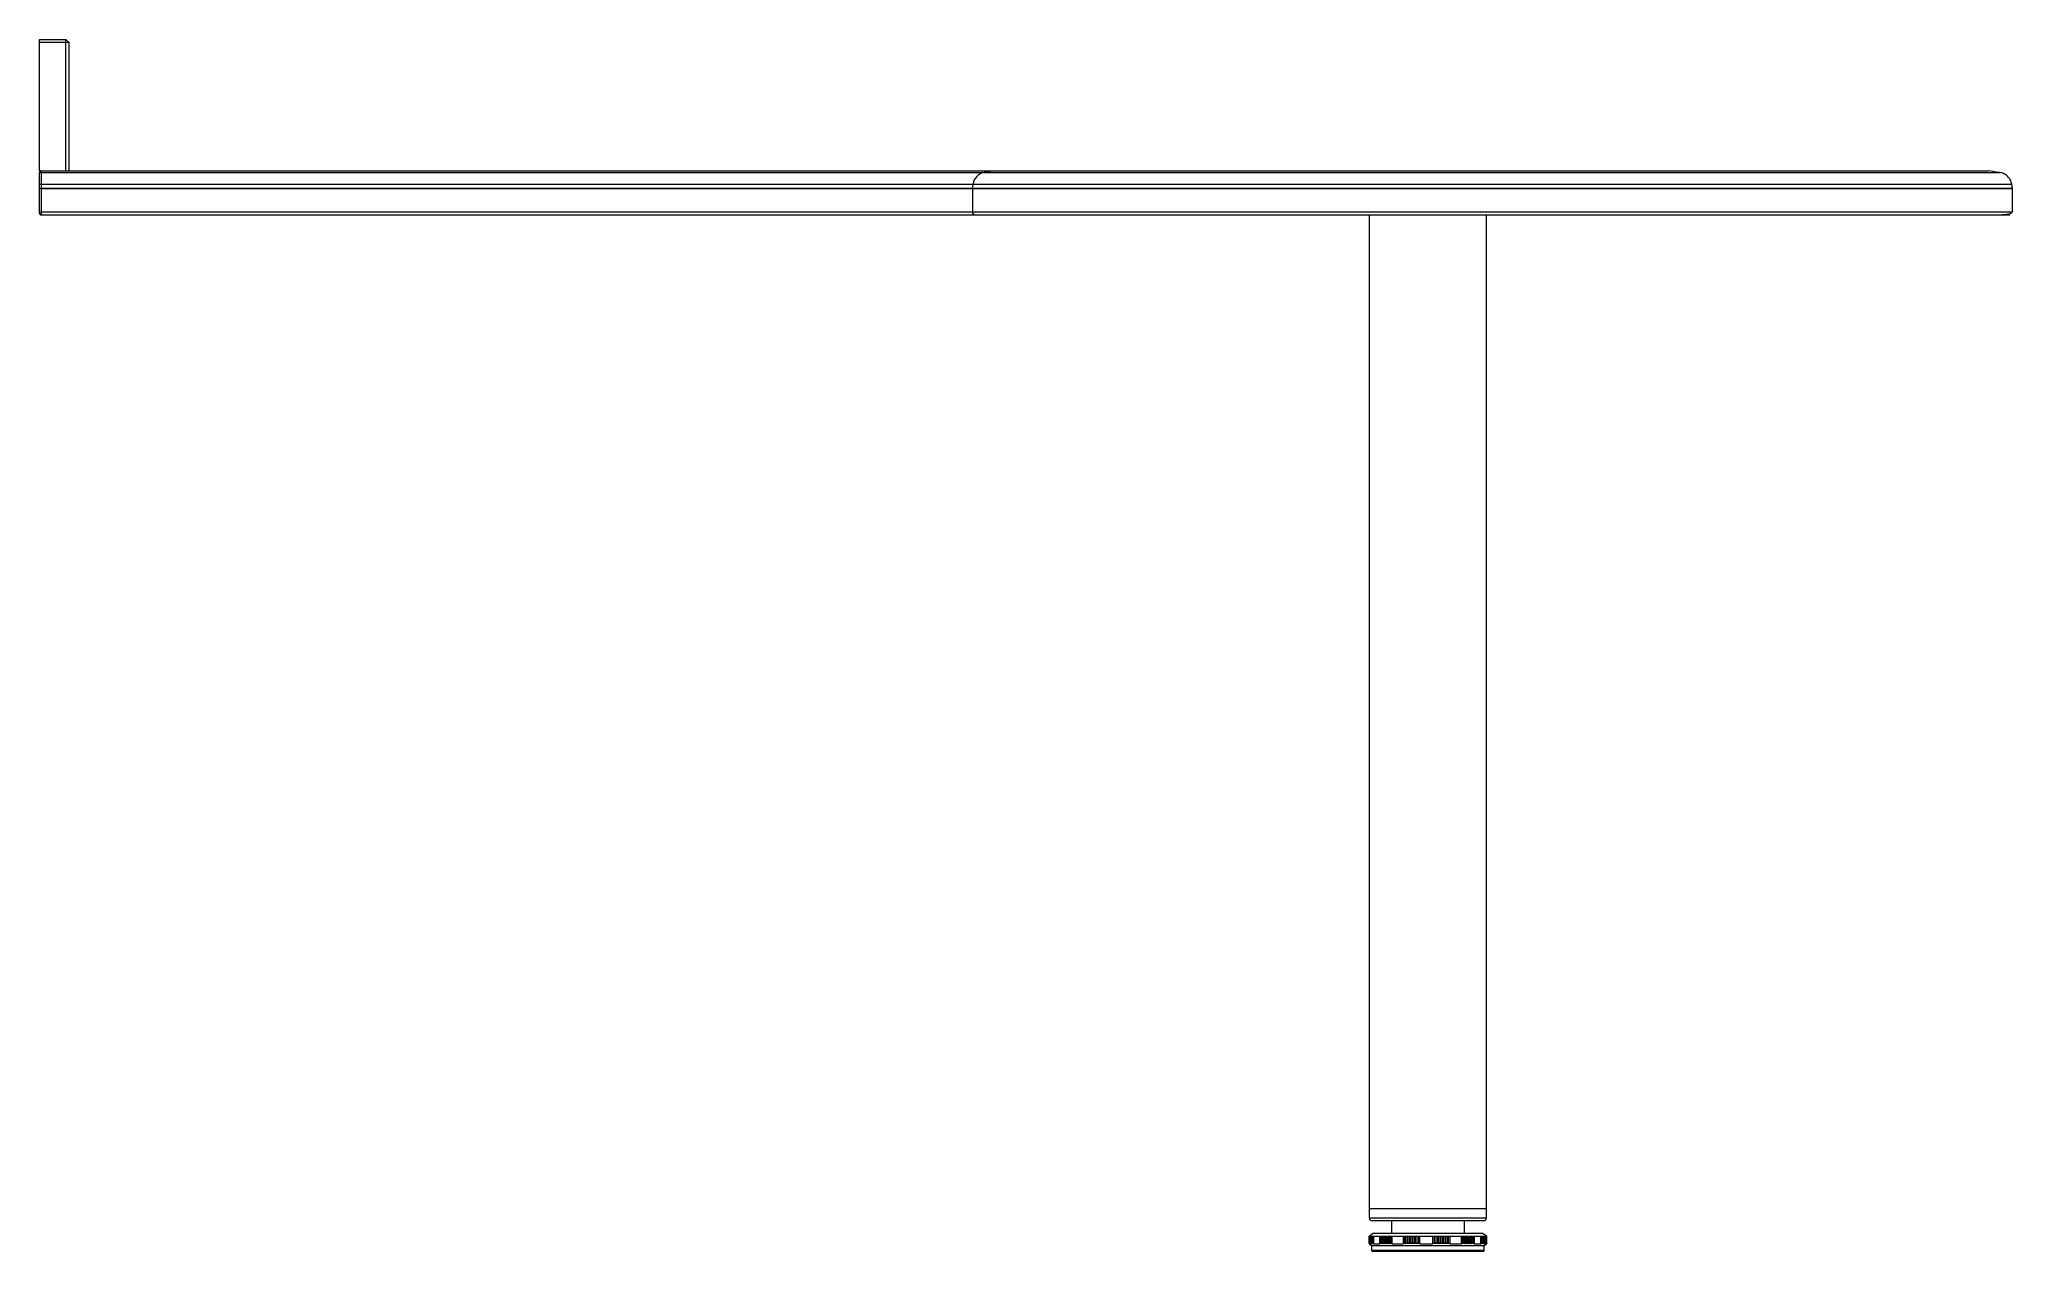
# Model space of a CAD drawing. Header units: millimetres. Extents: x -713 to 637, y -756 to 73.
import ezdxf

# ---------------------------------------------------------------- set-up
doc = ezdxf.new("R2010")
doc.units = ezdxf.units.MM

msp = doc.modelspace()

# ---------------------------------------------------------------- linework, layer by layer
at = {"color": 7, "linetype": 'Continuous', "lineweight": 15}
for p, q in [((-713, -16.8), (-713, 73.2)), ((-713, 73.2), (-695, 73.2)), ((-713, 71.2), (-693, 71.2)), ((-695, -16.8), (-695, 73.2)), ((-693, 71.2), (-695, 73.2)), ((-693, 71.2), (-693, -16.8)), ((-713, -16.8), (-712, -16.8)), ((-713, -18.8), (-713, -17.8)), ((-713, -44.8), (-713, -26.1)), ((-712, -16.8), (620.4, -16.8)), ((-712, -17.8), (628.2, -17.8)), ((-711.8, -25.9), (636.5, -25.9)), ((-74.7, -28.8), (-74.2, -25.9)), ((-59.6, -16.8), (-66.6, -17.8)), ((628.2, -17.8), (620.4, -16.8)), ((637, -28.8), (636.5, -25.9)), ((-711.8, -28.9), (-713, -28.9)), ((-711.8, -28.8), (-74.7, -28.8)), ((-711.8, -28.9), (-711.8, -44.8)), ((-74.7, -28.9), (-74.7, -44.8)), ((-74.7, -28.9), (-74.7, -28.9)), ((637, -44.8), (637, -28.9)), ((-713, -44.8), (637, -44.8)), ((-712, -46.8), (635.1, -46.8)), ((197, -733.3), (197, -46.8)), ((277, -733.3), (277, -46.8)), ((637, -44.9), (637, -44.8)), ((197, -726.8), (277, -726.8)), ((275, -735.3), (199, -735.3)), ((212, -735.3), (212, -743.8)), ((262, -743.8), (262, -735.3)), ((196.7, -745.8), (196.7, -750.6)), ((196.7, -745.8), (197.6, -745.8)), ((196.8, -745.8), (196.8, -750.6)), ((199.9, -743.8), (197, -745.8)), ((197, -745.8), (197, -750.6)), ((197, -751), (197, -751.1)), ((197, -751.1), (198.5, -752.3)), ((197, -751.1), (197.2, -751.1)), ((197.2, -745.8), (197.2, -750.6)), ((197.4, -745.8), (197.4, -750.6)), ((197.6, -745.8), (197.6, -750.6)), ((197.6, -745.8), (277.4, -745.8)), ((197.9, -745.8), (197.9, -750.6)), ((198.2, -745.8), (198.2, -750.6)), ((198.5, -745.8), (198.5, -750.6)), ((198.5, -752.3), (198.5, -755.3)), ((198.5, -752.3), (275.5, -752.3)), ((198.9, -745.8), (198.9, -750.6)), ((199.2, -745.8), (199.2, -750.7)), ((199.9, -743.8), (274.2, -743.8)), ((200, -751.1), (200, -745.8)), ((200, -751.1), (204.2, -751.1)), ((204, -745.8), (204, -750.7)), ((204.7, -745.8), (204.7, -750.7)), ((205.3, -745.8), (205.3, -750.7)), ((206, -745.8), (206, -750.7)), ((206.8, -745.8), (206.8, -750.7)), ((207.5, -745.8), (207.5, -750.8)), ((208.3, -745.8), (208.3, -750.8)), ((209, -745.8), (209, -750.8)), ((209.8, -745.8), (209.8, -750.8)), ((210.7, -745.8), (210.7, -750.8)), ((211.5, -745.8), (211.5, -750.8)), ((212.5, -751.1), (212.5, -745.8)), ((212.5, -751.1), (220.1, -751.1)), ((220, -745.8), (220, -750.9)), ((221, -745.8), (221, -750.9)), ((222, -745.8), (222, -750.9)), ((223.1, -745.8), (223.1, -750.9)), ((224.1, -745.8), (224.1, -750.9)), ((225.2, -745.8), (225.2, -750.9)), ((226.2, -745.8), (226.2, -751)), ((227.3, -745.8), (227.3, -751)), ((228.3, -745.8), (228.3, -751)), ((229.4, -745.8), (229.4, -751)), ((230.5, -745.8), (230.5, -751)), ((231.6, -751.1), (231.6, -745.8)), ((231.6, -751.1), (240.5, -751.1)), ((240.5, -751.1), (240.5, -745.8)), ((241.5, -751), (241.5, -745.8)), ((242.6, -751), (242.6, -745.8)), ((243.7, -751), (243.7, -745.8)), ((244.8, -751), (244.8, -745.8)), ((245.9, -751), (245.9, -745.8)), ((246.9, -751), (246.9, -745.8)), ((248, -751), (248, -745.8)), ((249.1, -750.9), (249.1, -745.8)), ((250.1, -750.9), (250.1, -745.8)), ((251.1, -750.9), (251.1, -745.8)), ((252.1, -751.1), (259.9, -751.1)), ((252.2, -750.9), (252.2, -745.8)), ((259.9, -751.1), (259.9, -745.8)), ((260.9, -750.8), (260.9, -745.8)), ((261.8, -750.8), (261.8, -745.8)), ((262.7, -750.8), (262.7, -745.8)), ((263.5, -750.8), (263.5, -745.8)), ((264.3, -750.8), (264.3, -745.8)), ((265.1, -750.8), (265.1, -745.8)), ((265.9, -750.8), (265.9, -745.8)), ((266.7, -750.7), (266.7, -745.8)), ((267.4, -750.7), (267.4, -745.8)), ((268.1, -750.7), (268.1, -745.8)), ((268.6, -751.1), (273.3, -751.1)), ((268.8, -750.7), (268.8, -745.8)), ((273.3, -751.1), (273.3, -745.8)), ((274, -750.7), (274, -745.8)), ((277, -745.8), (274.2, -743.8)), ((274.5, -750.7), (274.5, -745.8)), ((274.9, -750.7), (274.9, -745.8)), ((275.3, -750.7), (275.3, -745.8)), ((275.5, -752.3), (277, -751.1)), ((275.5, -755.3), (275.5, -752.3)), ((275.6, -750.6), (275.6, -745.8)), ((276, -750.6), (276, -745.8)), ((276.2, -750.6), (276.2, -745.8)), ((276.5, -750.6), (276.5, -745.8)), ((276.7, -751.1), (277, -751.1)), ((276.8, -750.6), (276.8, -745.8)), ((277, -750.6), (277, -745.8)), ((277, -751.1), (277, -750.7)), ((277.1, -750.6), (277.1, -745.8)), ((277.4, -750.6), (277.4, -745.8)), ((274.5, -756.3), (199.5, -756.3))]:
    msp.add_line(p, q, dxfattribs=at)
at = {"color": 8, "linetype": 'Continuous', "lineweight": 15}
for p, q in [((-74.7, -28.8), (637, -28.8)), ((197, -733.3), (277, -733.3)), ((198.5, -755.3), (275.5, -755.3))]:
    msp.add_line(p, q, dxfattribs=at)
at = {"color": 7, "linetype": 'Continuous', "lineweight": 15, "flags": 128}
for points in [[(-712, -16.8), (-712, -17.1), (-712, -17.8)], [(-711.8, -25.9), (-711.8, -27.9), (-711.8, -28.8)], [(-74.7, -28.9), (-84.3, -28.9), (-94.2, -28.9), (-104.4, -28.9), (-114.8, -28.9), (-125.5, -28.9), (-136.4, -28.9), (-147.6, -28.9), (-159, -28.9), (-170.6, -28.9), (-182.5, -28.9), (-194.6, -28.9), (-206.9, -28.9), (-219.3, -28.9), (-232, -28.9), (-244.9, -28.9), (-257.9, -28.9), (-271.2, -28.9), (-284.6, -28.9), (-298.1, -28.9), (-311.8, -28.9), (-325.7, -28.9), (-339.7, -28.9), (-353.8, -28.9), (-368.1, -28.9), (-382.4, -28.9), (-396.9, -28.9), (-411.5, -28.9), (-426.2, -28.9), (-440.9, -28.9), (-455.8, -28.9), (-470.7, -28.9), (-485.6, -28.9), (-500.6, -28.9), (-515.7, -28.9), (-530.8, -28.9), (-545.9, -28.9), (-561.1, -28.9), (-576.2, -28.9), (-591.4, -28.9), (-606.5, -28.9), (-621.7, -28.9), (-636.8, -28.9), (-651.9, -28.9), (-666.9, -28.9), (-682, -28.9), (-696.9, -28.9), (-711.8, -28.9)]]:
    msp.add_lwpolyline(points, dxfattribs=at)
at = {"color": 8, "linetype": 'Continuous', "lineweight": 15, "flags": 128}
msp.add_lwpolyline([(637, -28.9), (637, -28.9), (636.8, -28.9), (636.2, -28.9), (635.3, -28.9), (634, -28.9), (632.4, -28.9), (630.4, -28.9), (628.1, -28.9), (625.5, -28.9), (622.4, -28.9), (619.1, -28.9), (615.4, -28.9), (611.4, -28.9), (607.1, -28.9), (602.4, -28.9), (597.4, -28.9), (592.1, -28.9), (586.5, -28.9), (580.6, -28.9), (574.4, -28.9), (567.8, -28.9), (561, -28.9), (553.9, -28.9), (546.6, -28.9), (538.9, -28.9), (531, -28.9), (522.8, -28.9), (514.4, -28.9), (505.8, -28.9), (496.9, -28.9), (487.7, -28.9), (478.4, -28.9), (468.8, -28.9), (459.1, -28.9), (449.1, -28.9), (439, -28.9), (428.6, -28.9), (418.1, -28.9), (407.5, -28.9), (396.7, -28.9), (385.8, -28.9), (374.7, -28.9), (363.5, -28.9), (352.2, -28.9), (340.8, -28.9), (329.3, -28.9), (317.7, -28.9), (306.1, -28.9), (294.4, -28.9), (282.6, -28.9), (270.8, -28.9), (259, -28.9), (247.1, -28.9), (235.3, -28.9), (223.4, -28.9), (211.6, -28.9), (199.8, -28.9), (188, -28.9), (176.2, -28.9), (164.5, -28.9), (152.9, -28.9), (141.4, -28.9), (129.9, -28.9), (118.5, -28.9), (107.3, -28.9), (96.1, -28.9), (85.1, -28.9), (74.2, -28.9), (63.4, -28.9), (52.8, -28.9), (42.4, -28.9), (32.1, -28.9), (22, -28.9), (12.1, -28.9), (2.4, -28.9), (-7.1, -28.9), (-16.4, -28.9), (-25.4, -28.9), (-34.3, -28.9), (-42.9, -28.9), (-51.2, -28.9), (-59.3, -28.9), (-67.1, -28.9), (-74.7, -28.9)], dxfattribs=at)
at = {"color": 7, "linetype": 'Continuous', "lineweight": 15}
for centre, radius, start, end in [((-712, -18.8), 0.996, 88.3635, 179.7659), ((-712.2, -27.8), 1.89, 79.8657, 117.0585), ((-64.9, -27), 9.35, 100.5446, 172.99), ((-712.2, -30.6), 1.89, 79.8648, 117.0568), ((-716.8, -28.9), 5.01, 359.9938, 2.0236), ((-73.4, -28.9), 1.28, 172.0111, 180.0099), ((-73.4, -28.9), 1.28, 172.011, 180.0099), ((636, -28.9), 1, 0, 10.2273), ((-712, -45.8), 1, 180, 270), ((-72.8, -44.9), 1.9, 176.8143, 266.4131), ((199, -733.3), 2, 180, 270), ((275, -733.3), 2, 270, 0), ((199.5, -755.3), 1, 180, 270), ((274.5, -755.3), 1, 270, 0)]:
    msp.add_arc(centre, radius, start, end, dxfattribs=at)
for points, knots in [([(-712, -16.8), (-712.1, -16.8), (-712.3, -16.9), (-712.5, -17), (-712.6, -17), (-712.8, -17.2), (-712.9, -17.3), (-713, -17.6), (-713, -17.7), (-713, -17.8)], [0, 0, 0, 0, 0.25, 0.25, 0.5, 0.5, 0.75, 0.75, 1, 1, 1, 1]), ([(-713, -26.1), (-713, -25.6), (-713, -25.1), (-713, -24.3), (-713, -23.8), (-713, -23), (-713, -22.6), (-713, -22.1), (-713, -21.9), (-713, -21.5), (-713, -21.4), (-713, -20.9), (-713, -20.6), (-713, -20.2), (-713, -20.1), (-713, -19.8), (-713, -19.7), (-713, -19.2), (-713, -18.9), (-713, -18.8)], [0, 0, 0, 0, 0.125, 0.125, 0.25, 0.25, 0.375, 0.375, 0.4375, 0.4375, 0.5, 0.5, 0.625, 0.625, 0.6875, 0.6875, 0.75, 0.75, 1, 1, 1, 1]), ([(-712, -17.8), (-712, -18), (-711.9, -18.3), (-711.9, -18.8), (-711.9, -18.9), (-711.9, -19.2), (-711.9, -19.3), (-711.9, -19.8), (-711.9, -20.1), (-711.9, -20.6), (-711.9, -20.8), (-711.9, -21.2), (-711.9, -21.4), (-711.8, -22), (-711.8, -22.5), (-711.8, -23.4), (-711.8, -23.9), (-711.8, -24.9), (-711.8, -25.4), (-711.8, -25.9)], [0, 0, 0, 0, 0.25, 0.25, 0.3125, 0.3125, 0.375, 0.375, 0.5, 0.5, 0.5625, 0.5625, 0.625, 0.625, 0.75, 0.75, 0.875, 0.875, 1, 1, 1, 1]), ([(636.5, -25.9), (636.2, -24.9), (635.7, -22.9), (633.7, -20.4), (631.2, -18.5), (629.2, -18.1), (628.2, -17.8)], [0, 0, 0, 0, 0.252779, 0.503377, 0.752241, 1, 1, 1, 1]), ([(-713, -45.8), (-713, -45.8), (-713, -45.7), (-713, -45.4), (-713, -45.3), (-713, -45.1), (-713, -45), (-713, -44.8)], [0, 0, 0, 0, 0.5, 0.5, 0.75, 0.75, 1, 1, 1, 1]), ([(-711.8, -44.8), (-711.8, -45), (-711.8, -45.1), (-711.8, -45.4), (-711.8, -45.5), (-711.8, -45.7), (-711.8, -45.8), (-711.9, -46.1), (-711.9, -46.2), (-711.9, -46.3), (-711.9, -46.4), (-711.9, -46.6), (-711.9, -46.6), (-712, -46.8), (-712, -46.8), (-712, -46.8)], [0, 0, 0, 0, 0.125, 0.125, 0.25, 0.25, 0.375, 0.375, 0.5, 0.5, 0.625, 0.625, 0.75, 0.75, 1, 1, 1, 1]), ([(626.8, -46.8), (628.4, -46.8), (631.4, -46.7), (634.6, -46.3), (636.4, -45.7), (636.7, -45.3), (636.8, -45.2)], [0, 0, 0, 0, 0.281682, 0.56353, 0.84516, 1, 1, 1, 1]), ([(197.3, -751.1), (197.2, -751), (197, -750.9), (196.9, -750.7), (196.8, -750.7), (196.7, -750.6), (196.7, -750.6), (196.7, -750.6), (196.7, -750.6), (196.8, -750.7), (196.8, -750.7), (196.9, -750.9), (197.1, -751), (197.2, -751.1)], [0, 0, 0, 0, 0.25, 0.25, 0.375, 0.375, 0.5, 0.5, 0.625, 0.625, 0.75, 0.75, 1, 1, 1, 1]), ([(197.4, -751.1), (197.3, -751), (197.2, -750.9), (197, -750.7), (197, -750.7), (196.9, -750.6), (196.8, -750.6), (196.8, -750.6), (196.8, -750.6), (196.9, -750.7), (196.9, -750.7), (197.1, -750.9), (197.2, -751), (197.3, -751.1)], [0, 0, 0, 0, 0.25, 0.25, 0.375, 0.375, 0.5, 0.5, 0.625, 0.625, 0.75, 0.75, 1, 1, 1, 1]), ([(197.6, -751.1), (197.5, -751), (197.3, -750.9), (197.2, -750.7), (197.1, -750.7), (197, -750.6), (197, -750.6), (197, -750.6), (197, -750.6), (197, -750.7), (197.1, -750.7), (197.2, -750.9), (197.3, -751), (197.4, -751.1)], [0, 0, 0, 0, 0.25, 0.25, 0.375, 0.375, 0.5, 0.5, 0.625, 0.625, 0.75, 0.75, 1, 1, 1, 1]), ([(197.8, -751.1), (197.7, -751), (197.5, -750.9), (197.4, -750.7), (197.3, -750.7), (197.2, -750.6), (197.2, -750.6), (197.1, -750.6), (197.2, -750.6), (197.2, -750.7), (197.2, -750.7), (197.4, -750.9), (197.5, -751), (197.6, -751.1)], [0, 0, 0, 0, 0.25, 0.25, 0.375, 0.375, 0.5, 0.5, 0.625, 0.625, 0.75, 0.75, 1, 1, 1, 1]), ([(198, -751.1), (197.9, -751), (197.8, -750.9), (197.6, -750.7), (197.5, -750.7), (197.4, -750.6), (197.4, -750.6), (197.4, -750.6), (197.4, -750.6), (197.4, -750.7), (197.4, -750.7), (197.6, -750.9), (197.7, -751), (197.8, -751.1)], [0, 0, 0, 0, 0.25, 0.25, 0.375, 0.375, 0.5, 0.5, 0.625, 0.625, 0.75, 0.75, 1, 1, 1, 1]), ([(198.3, -751.1), (198.2, -751), (198, -750.9), (197.8, -750.7), (197.8, -750.7), (197.7, -750.6), (197.6, -750.6), (197.6, -750.6), (197.6, -750.6), (197.6, -750.7), (197.7, -750.7), (197.8, -750.9), (197.9, -751), (198, -751.1)], [0, 0, 0, 0, 0.25, 0.25, 0.375, 0.375, 0.5, 0.5, 0.625, 0.625, 0.75, 0.75, 1, 1, 1, 1]), ([(198.6, -751.1), (198.4, -751), (198.3, -750.9), (198.1, -750.7), (198.1, -750.7), (198, -750.6), (197.9, -750.6), (197.9, -750.6), (197.9, -750.6), (197.9, -750.7), (197.9, -750.7), (198.1, -750.9), (198.2, -751), (198.3, -751.1)], [0, 0, 0, 0, 0.25, 0.25, 0.375, 0.375, 0.5, 0.5, 0.625, 0.625, 0.75, 0.75, 1, 1, 1, 1]), ([(198.9, -751.1), (198.8, -751), (198.6, -750.9), (198.4, -750.7), (198.4, -750.7), (198.3, -750.6), (198.2, -750.6), (198.2, -750.6), (198.2, -750.6), (198.2, -750.7), (198.2, -750.7), (198.3, -750.9), (198.4, -751), (198.6, -751.1)], [0, 0, 0, 0, 0.25, 0.25, 0.375, 0.375, 0.5, 0.5, 0.625, 0.625, 0.75, 0.75, 1, 1, 1, 1]), ([(199.2, -751.1), (199.1, -751), (199, -750.9), (198.8, -750.7), (198.7, -750.7), (198.6, -750.6), (198.6, -750.6), (198.5, -750.6), (198.5, -750.6), (198.5, -750.7), (198.5, -750.7), (198.7, -750.9), (198.8, -751), (198.9, -751.1)], [0, 0, 0, 0, 0.25, 0.25, 0.375, 0.375, 0.5, 0.5, 0.625, 0.625, 0.75, 0.75, 1, 1, 1, 1]), ([(199.6, -751.1), (199.5, -751), (199.3, -750.9), (199.1, -750.7), (199.1, -750.7), (199, -750.6), (198.9, -750.6), (198.9, -750.6), (198.9, -750.6), (198.9, -750.7), (198.9, -750.7), (199, -750.9), (199.1, -751), (199.2, -751.1)], [0, 0, 0, 0, 0.25, 0.25, 0.375, 0.375, 0.5, 0.5, 0.625, 0.625, 0.75, 0.75, 1, 1, 1, 1]), ([(200, -751.1), (199.9, -751), (199.7, -750.9), (199.5, -750.7), (199.5, -750.7), (199.4, -750.6), (199.3, -750.6), (199.3, -750.6), (199.2, -750.6), (199.3, -750.7), (199.3, -750.7), (199.4, -750.9), (199.5, -751), (199.6, -751.1)], [0, 0, 0, 0, 0.25, 0.25, 0.375, 0.375, 0.5, 0.5, 0.625, 0.625, 0.75, 0.75, 1, 1, 1, 1]), ([(204.9, -751.1), (204.8, -751), (204.6, -750.9), (204.4, -750.7), (204.4, -750.7), (204.2, -750.6), (204.2, -750.6), (204.1, -750.6), (204, -750.6), (204, -750.7), (204, -750.7), (204.1, -750.9), (204.1, -751), (204.2, -751.1)], [0, 0, 0, 0, 0.25, 0.25, 0.375, 0.375, 0.5, 0.5, 0.625, 0.625, 0.75, 0.75, 1, 1, 1, 1]), ([(205.5, -751.1), (205.4, -751), (205.3, -750.9), (205.1, -750.7), (205, -750.7), (204.9, -750.6), (204.8, -750.6), (204.7, -750.6), (204.7, -750.6), (204.7, -750.7), (204.7, -750.7), (204.7, -750.9), (204.8, -751), (204.9, -751.1)], [0, 0, 0, 0, 0.25, 0.25, 0.375, 0.375, 0.5, 0.5, 0.625, 0.625, 0.75, 0.75, 1, 1, 1, 1]), ([(206.2, -751.1), (206.1, -751), (206, -750.9), (205.8, -750.7), (205.7, -750.7), (205.6, -750.6), (205.5, -750.6), (205.4, -750.6), (205.4, -750.6), (205.3, -750.7), (205.3, -750.7), (205.4, -750.9), (205.4, -751), (205.5, -751.1)], [0, 0, 0, 0, 0.25, 0.25, 0.375, 0.375, 0.5, 0.5, 0.625, 0.625, 0.75, 0.75, 1, 1, 1, 1]), ([(206.9, -751.1), (206.8, -751), (206.7, -750.9), (206.5, -750.7), (206.4, -750.7), (206.3, -750.6), (206.2, -750.6), (206.1, -750.6), (206.1, -750.6), (206, -750.7), (206, -750.7), (206.1, -750.9), (206.1, -751), (206.2, -751.1)], [0, 0, 0, 0, 0.25, 0.25, 0.375, 0.375, 0.5, 0.5, 0.625, 0.625, 0.75, 0.75, 1, 1, 1, 1]), ([(207.7, -751.1), (207.6, -751), (207.4, -750.9), (207.2, -750.7), (207.2, -750.7), (207, -750.6), (206.9, -750.6), (206.8, -750.6), (206.8, -750.6), (206.8, -750.7), (206.7, -750.7), (206.8, -750.9), (206.8, -751), (206.9, -751.1)], [0, 0, 0, 0, 0.25, 0.25, 0.375, 0.375, 0.5, 0.5, 0.625, 0.625, 0.75, 0.75, 1, 1, 1, 1]), ([(208.4, -751.1), (208.3, -751), (208.2, -750.9), (208, -750.7), (207.9, -750.7), (207.8, -750.6), (207.7, -750.6), (207.6, -750.6), (207.5, -750.6), (207.5, -750.7), (207.5, -750.7), (207.5, -750.9), (207.6, -751), (207.7, -751.1)], [0, 0, 0, 0, 0.25, 0.25, 0.375, 0.375, 0.5, 0.5, 0.625, 0.625, 0.75, 0.75, 1, 1, 1, 1]), ([(209.2, -751.1), (209.1, -751), (209, -750.9), (208.8, -750.7), (208.7, -750.7), (208.6, -750.6), (208.5, -750.6), (208.4, -750.6), (208.3, -750.6), (208.3, -750.7), (208.3, -750.7), (208.3, -750.9), (208.3, -751), (208.4, -751.1)], [0, 0, 0, 0, 0.25, 0.25, 0.375, 0.375, 0.5, 0.5, 0.625, 0.625, 0.75, 0.75, 1, 1, 1, 1]), ([(210, -751.1), (209.9, -751), (209.8, -750.9), (209.6, -750.7), (209.5, -750.7), (209.4, -750.6), (209.3, -750.6), (209.2, -750.6), (209.1, -750.6), (209.1, -750.7), (209, -750.7), (209, -750.9), (209.1, -751), (209.2, -751.1)], [0, 0, 0, 0, 0.25, 0.25, 0.375, 0.375, 0.5, 0.5, 0.625, 0.625, 0.75, 0.75, 1, 1, 1, 1]), ([(210.8, -751.1), (210.7, -751), (210.6, -750.9), (210.4, -750.7), (210.3, -750.7), (210.2, -750.6), (210.1, -750.6), (210, -750.6), (209.9, -750.6), (209.9, -750.7), (209.8, -750.7), (209.9, -750.9), (209.9, -751), (210, -751.1)], [0, 0, 0, 0, 0.25, 0.25, 0.375, 0.375, 0.5, 0.5, 0.625, 0.625, 0.75, 0.75, 1, 1, 1, 1]), ([(211.6, -751.1), (211.6, -751), (211.4, -750.9), (211.2, -750.7), (211.2, -750.7), (211, -750.6), (210.9, -750.6), (210.8, -750.6), (210.8, -750.6), (210.7, -750.7), (210.7, -750.7), (210.7, -750.9), (210.7, -751), (210.8, -751.1)], [0, 0, 0, 0, 0.25, 0.25, 0.375, 0.375, 0.5, 0.5, 0.625, 0.625, 0.75, 0.75, 1, 1, 1, 1]), ([(212.5, -751.1), (212.4, -751), (212.3, -750.9), (212.1, -750.7), (212, -750.7), (211.9, -750.6), (211.8, -750.6), (211.7, -750.6), (211.6, -750.6), (211.5, -750.7), (211.5, -750.7), (211.5, -750.9), (211.6, -751), (211.6, -751.1)], [0, 0, 0, 0, 0.25, 0.25, 0.375, 0.375, 0.5, 0.5, 0.625, 0.625, 0.75, 0.75, 1, 1, 1, 1]), ([(221.1, -751.1), (221, -751), (220.9, -750.9), (220.7, -750.7), (220.7, -750.7), (220.5, -750.6), (220.4, -750.6), (220.3, -750.6), (220.2, -750.6), (220.1, -750.7), (220.1, -750.7), (220, -750.9), (220, -751), (220.1, -751.1)], [0, 0, 0, 0, 0.25, 0.25, 0.375, 0.375, 0.5, 0.5, 0.625, 0.625, 0.75, 0.75, 1, 1, 1, 1]), ([(222.1, -751.1), (222, -751), (221.9, -750.9), (221.8, -750.7), (221.7, -750.7), (221.5, -750.6), (221.4, -750.6), (221.3, -750.6), (221.2, -750.6), (221.1, -750.7), (221.1, -750.7), (221, -750.9), (221, -751), (221.1, -751.1)], [0, 0, 0, 0, 0.25, 0.25, 0.375, 0.375, 0.5, 0.5, 0.625, 0.625, 0.75, 0.75, 1, 1, 1, 1]), ([(223.1, -751.1), (223.1, -751), (223, -750.9), (222.8, -750.7), (222.7, -750.7), (222.6, -750.6), (222.5, -750.6), (222.3, -750.6), (222.2, -750.6), (222.1, -750.7), (222.1, -750.7), (222, -750.9), (222, -751), (222.1, -751.1)], [0, 0, 0, 0, 0.25, 0.25, 0.375, 0.375, 0.5, 0.5, 0.625, 0.625, 0.75, 0.75, 1, 1, 1, 1]), ([(224.1, -751.1), (224.1, -751), (224, -750.9), (223.8, -750.7), (223.8, -750.7), (223.6, -750.6), (223.5, -750.6), (223.4, -750.6), (223.3, -750.6), (223.2, -750.7), (223.1, -750.7), (223.1, -750.9), (223.1, -751), (223.1, -751.1)], [0, 0, 0, 0, 0.25, 0.25, 0.375, 0.375, 0.5, 0.5, 0.625, 0.625, 0.75, 0.75, 1, 1, 1, 1]), ([(225.2, -751.1), (225.1, -751), (225.1, -750.9), (224.9, -750.7), (224.8, -750.7), (224.6, -750.6), (224.6, -750.6), (224.4, -750.6), (224.3, -750.6), (224.2, -750.7), (224.2, -750.7), (224.1, -750.9), (224.1, -751), (224.1, -751.1)], [0, 0, 0, 0, 0.25, 0.25, 0.375, 0.375, 0.5, 0.5, 0.625, 0.625, 0.75, 0.75, 1, 1, 1, 1]), ([(226.2, -751.1), (226.2, -751), (226.1, -750.9), (225.9, -750.7), (225.9, -750.7), (225.7, -750.6), (225.6, -750.6), (225.5, -750.6), (225.4, -750.6), (225.3, -750.7), (225.2, -750.7), (225.1, -750.9), (225.1, -751), (225.2, -751.1)], [0, 0, 0, 0, 0.25, 0.25, 0.375, 0.375, 0.5, 0.5, 0.625, 0.625, 0.75, 0.75, 1, 1, 1, 1]), ([(227.3, -751.1), (227.2, -751), (227.2, -750.9), (227, -750.7), (226.9, -750.7), (226.8, -750.6), (226.7, -750.6), (226.5, -750.6), (226.5, -750.6), (226.3, -750.7), (226.3, -750.7), (226.2, -750.9), (226.2, -751), (226.2, -751.1)], [0, 0, 0, 0, 0.25, 0.25, 0.375, 0.375, 0.5, 0.5, 0.625, 0.625, 0.75, 0.75, 1, 1, 1, 1]), ([(228.3, -751.1), (228.3, -751), (228.2, -750.9), (228.1, -750.7), (228, -750.7), (227.9, -750.6), (227.8, -750.6), (227.6, -750.6), (227.5, -750.6), (227.4, -750.7), (227.4, -750.7), (227.3, -750.9), (227.3, -751), (227.3, -751.1)], [0, 0, 0, 0, 0.25, 0.25, 0.375, 0.375, 0.5, 0.5, 0.625, 0.625, 0.75, 0.75, 1, 1, 1, 1]), ([(229.4, -751.1), (229.4, -751), (229.3, -750.9), (229.2, -750.7), (229.1, -750.7), (228.9, -750.6), (228.9, -750.6), (228.7, -750.6), (228.6, -750.6), (228.5, -750.7), (228.4, -750.7), (228.3, -750.9), (228.3, -751), (228.3, -751.1)], [0, 0, 0, 0, 0.25, 0.25, 0.375, 0.375, 0.5, 0.5, 0.625, 0.625, 0.75, 0.75, 1, 1, 1, 1]), ([(230.5, -751.1), (230.5, -751), (230.4, -750.9), (230.2, -750.7), (230.2, -750.7), (230, -750.6), (229.9, -750.6), (229.8, -750.6), (229.7, -750.6), (229.6, -750.7), (229.5, -750.7), (229.4, -750.9), (229.4, -751), (229.4, -751.1)], [0, 0, 0, 0, 0.25, 0.25, 0.375, 0.375, 0.5, 0.5, 0.625, 0.625, 0.75, 0.75, 1, 1, 1, 1]), ([(231.6, -751.1), (231.6, -751), (231.5, -750.9), (231.3, -750.7), (231.3, -750.7), (231.1, -750.6), (231, -750.6), (230.9, -750.6), (230.8, -750.6), (230.7, -750.7), (230.6, -750.7), (230.5, -750.9), (230.5, -751), (230.5, -751.1)], [0, 0, 0, 0, 0.25, 0.25, 0.375, 0.375, 0.5, 0.5, 0.625, 0.625, 0.75, 0.75, 1, 1, 1, 1]), ([(241.5, -751.1), (241.6, -751), (241.5, -750.9), (241.4, -750.7), (241.4, -750.7), (241.2, -750.6), (241.1, -750.6), (241, -750.6), (240.9, -750.6), (240.7, -750.7), (240.7, -750.7), (240.5, -750.9), (240.5, -751), (240.5, -751.1)], [0, 0, 0, 0, 0.25, 0.25, 0.375, 0.375, 0.5, 0.5, 0.625, 0.625, 0.75, 0.75, 1, 1, 1, 1]), ([(242.6, -751.1), (242.6, -751), (242.6, -750.9), (242.5, -750.7), (242.5, -750.7), (242.3, -750.6), (242.2, -750.6), (242.1, -750.6), (242, -750.6), (241.8, -750.7), (241.8, -750.7), (241.6, -750.9), (241.6, -751), (241.5, -751.1)], [0, 0, 0, 0, 0.25, 0.25, 0.375, 0.375, 0.5, 0.5, 0.625, 0.625, 0.75, 0.75, 1, 1, 1, 1]), ([(243.7, -751.1), (243.7, -751), (243.7, -750.9), (243.6, -750.7), (243.5, -750.7), (243.4, -750.6), (243.3, -750.6), (243.2, -750.6), (243.1, -750.6), (242.9, -750.7), (242.9, -750.7), (242.7, -750.9), (242.7, -751), (242.6, -751.1)], [0, 0, 0, 0, 0.25, 0.25, 0.375, 0.375, 0.5, 0.5, 0.625, 0.625, 0.75, 0.75, 1, 1, 1, 1]), ([(244.8, -751.1), (244.8, -751), (244.8, -750.9), (244.7, -750.7), (244.6, -750.7), (244.5, -750.6), (244.4, -750.6), (244.3, -750.6), (244.2, -750.6), (244, -750.7), (244, -750.7), (243.8, -750.9), (243.7, -751), (243.7, -751.1)], [0, 0, 0, 0, 0.25, 0.25, 0.375, 0.375, 0.5, 0.5, 0.625, 0.625, 0.75, 0.75, 1, 1, 1, 1]), ([(245.9, -751.1), (245.9, -751), (245.9, -750.9), (245.8, -750.7), (245.7, -750.7), (245.6, -750.6), (245.5, -750.6), (245.4, -750.6), (245.3, -750.6), (245.1, -750.7), (245.1, -750.7), (244.9, -750.9), (244.8, -751), (244.8, -751.1)], [0, 0, 0, 0, 0.25, 0.25, 0.375, 0.375, 0.5, 0.5, 0.625, 0.625, 0.75, 0.75, 1, 1, 1, 1]), ([(246.9, -751.1), (247, -751), (246.9, -750.9), (246.8, -750.7), (246.8, -750.7), (246.7, -750.6), (246.6, -750.6), (246.4, -750.6), (246.4, -750.6), (246.2, -750.7), (246.1, -750.7), (246, -750.9), (245.9, -751), (245.9, -751.1)], [0, 0, 0, 0, 0.25, 0.25, 0.375, 0.375, 0.5, 0.5, 0.625, 0.625, 0.75, 0.75, 1, 1, 1, 1]), ([(248, -751.1), (248, -751), (248, -750.9), (247.9, -750.7), (247.9, -750.7), (247.8, -750.6), (247.7, -750.6), (247.5, -750.6), (247.4, -750.6), (247.3, -750.7), (247.2, -750.7), (247, -750.9), (247, -751), (246.9, -751.1)], [0, 0, 0, 0, 0.25, 0.25, 0.375, 0.375, 0.5, 0.5, 0.625, 0.625, 0.75, 0.75, 1, 1, 1, 1]), ([(249, -751.1), (249.1, -751), (249.1, -750.9), (249, -750.7), (248.9, -750.7), (248.8, -750.6), (248.7, -750.6), (248.6, -750.6), (248.5, -750.6), (248.3, -750.7), (248.3, -750.7), (248.1, -750.9), (248, -751), (248, -751.1)], [0, 0, 0, 0, 0.25, 0.25, 0.375, 0.375, 0.5, 0.5, 0.625, 0.625, 0.75, 0.75, 1, 1, 1, 1]), ([(250.1, -751.1), (250.1, -751), (250.1, -750.9), (250, -750.7), (250, -750.7), (249.9, -750.6), (249.8, -750.6), (249.6, -750.6), (249.6, -750.6), (249.4, -750.7), (249.3, -750.7), (249.2, -750.9), (249.1, -751), (249, -751.1)], [0, 0, 0, 0, 0.25, 0.25, 0.375, 0.375, 0.5, 0.5, 0.625, 0.625, 0.75, 0.75, 1, 1, 1, 1]), ([(251.1, -751.1), (251.1, -751), (251.2, -750.9), (251.1, -750.7), (251, -750.7), (250.9, -750.6), (250.9, -750.6), (250.7, -750.6), (250.6, -750.6), (250.5, -750.7), (250.4, -750.7), (250.2, -750.9), (250.1, -751), (250.1, -751.1)], [0, 0, 0, 0, 0.25, 0.25, 0.375, 0.375, 0.5, 0.5, 0.625, 0.625, 0.75, 0.75, 1, 1, 1, 1]), ([(252.1, -751.1), (252.2, -751), (252.2, -750.9), (252.1, -750.7), (252.1, -750.7), (252, -750.6), (251.9, -750.6), (251.7, -750.6), (251.7, -750.6), (251.5, -750.7), (251.4, -750.7), (251.2, -750.9), (251.2, -751), (251.1, -751.1)], [0, 0, 0, 0, 0.25, 0.25, 0.375, 0.375, 0.5, 0.5, 0.625, 0.625, 0.75, 0.75, 1, 1, 1, 1]), ([(260.8, -751.1), (260.9, -751), (260.9, -750.9), (260.9, -750.7), (260.9, -750.7), (260.8, -750.6), (260.8, -750.6), (260.6, -750.6), (260.5, -750.6), (260.4, -750.7), (260.3, -750.7), (260.1, -750.9), (260, -751), (259.9, -751.1)], [0, 0, 0, 0, 0.25, 0.25, 0.375, 0.375, 0.5, 0.5, 0.625, 0.625, 0.75, 0.75, 1, 1, 1, 1]), ([(261.7, -751.1), (261.8, -751), (261.8, -750.9), (261.8, -750.7), (261.8, -750.7), (261.7, -750.6), (261.7, -750.6), (261.5, -750.6), (261.4, -750.6), (261.3, -750.7), (261.2, -750.7), (261, -750.9), (260.9, -751), (260.8, -751.1)], [0, 0, 0, 0, 0.25, 0.25, 0.375, 0.375, 0.5, 0.5, 0.625, 0.625, 0.75, 0.75, 1, 1, 1, 1]), ([(262.5, -751.1), (262.6, -751), (262.7, -750.9), (262.7, -750.7), (262.6, -750.7), (262.6, -750.6), (262.5, -750.6), (262.4, -750.6), (262.3, -750.6), (262.2, -750.7), (262.1, -750.7), (261.9, -750.9), (261.8, -751), (261.7, -751.1)], [0, 0, 0, 0, 0.25, 0.25, 0.375, 0.375, 0.5, 0.5, 0.625, 0.625, 0.75, 0.75, 1, 1, 1, 1]), ([(263.4, -751.1), (263.5, -751), (263.5, -750.9), (263.5, -750.7), (263.5, -750.7), (263.4, -750.6), (263.4, -750.6), (263.3, -750.6), (263.2, -750.6), (263, -750.7), (262.9, -750.7), (262.7, -750.9), (262.6, -751), (262.5, -751.1)], [0, 0, 0, 0, 0.25, 0.25, 0.375, 0.375, 0.5, 0.5, 0.625, 0.625, 0.75, 0.75, 1, 1, 1, 1]), ([(264.2, -751.1), (264.3, -751), (264.3, -750.9), (264.3, -750.7), (264.3, -750.7), (264.3, -750.6), (264.2, -750.6), (264.1, -750.6), (264, -750.6), (263.9, -750.7), (263.8, -750.7), (263.6, -750.9), (263.5, -751), (263.4, -751.1)], [0, 0, 0, 0, 0.25, 0.25, 0.375, 0.375, 0.5, 0.5, 0.625, 0.625, 0.75, 0.75, 1, 1, 1, 1]), ([(265, -751.1), (265.1, -751), (265.1, -750.9), (265.1, -750.7), (265.1, -750.7), (265.1, -750.6), (265, -750.6), (264.9, -750.6), (264.8, -750.6), (264.7, -750.7), (264.6, -750.7), (264.4, -750.9), (264.3, -751), (264.2, -751.1)], [0, 0, 0, 0, 0.25, 0.25, 0.375, 0.375, 0.5, 0.5, 0.625, 0.625, 0.75, 0.75, 1, 1, 1, 1]), ([(265.8, -751.1), (265.8, -751), (265.9, -750.9), (265.9, -750.7), (265.9, -750.7), (265.9, -750.6), (265.8, -750.6), (265.7, -750.6), (265.6, -750.6), (265.5, -750.7), (265.4, -750.7), (265.2, -750.9), (265.1, -751), (265, -751.1)], [0, 0, 0, 0, 0.25, 0.25, 0.375, 0.375, 0.5, 0.5, 0.625, 0.625, 0.75, 0.75, 1, 1, 1, 1]), ([(266.5, -751.1), (266.6, -751), (266.7, -750.9), (266.7, -750.7), (266.7, -750.7), (266.6, -750.6), (266.6, -750.6), (266.5, -750.6), (266.4, -750.6), (266.3, -750.7), (266.2, -750.7), (266, -750.9), (265.9, -751), (265.8, -751.1)], [0, 0, 0, 0, 0.25, 0.25, 0.375, 0.375, 0.5, 0.5, 0.625, 0.625, 0.75, 0.75, 1, 1, 1, 1]), ([(267.2, -751.1), (267.3, -751), (267.4, -750.9), (267.4, -750.7), (267.4, -750.7), (267.4, -750.6), (267.3, -750.6), (267.2, -750.6), (267.2, -750.6), (267, -750.7), (266.9, -750.7), (266.7, -750.9), (266.6, -751), (266.5, -751.1)], [0, 0, 0, 0, 0.25, 0.25, 0.375, 0.375, 0.5, 0.5, 0.625, 0.625, 0.75, 0.75, 1, 1, 1, 1]), ([(267.9, -751.1), (268, -751), (268.1, -750.9), (268.1, -750.7), (268.1, -750.7), (268.1, -750.6), (268.1, -750.6), (268, -750.6), (267.9, -750.6), (267.7, -750.7), (267.7, -750.7), (267.5, -750.9), (267.3, -751), (267.2, -751.1)], [0, 0, 0, 0, 0.25, 0.25, 0.375, 0.375, 0.5, 0.5, 0.625, 0.625, 0.75, 0.75, 1, 1, 1, 1]), ([(268.6, -751.1), (268.7, -751), (268.8, -750.9), (268.8, -750.7), (268.8, -750.7), (268.8, -750.6), (268.8, -750.6), (268.7, -750.6), (268.6, -750.6), (268.5, -750.7), (268.4, -750.7), (268.2, -750.9), (268, -751), (267.9, -751.1)], [0, 0, 0, 0, 0.25, 0.25, 0.375, 0.375, 0.5, 0.5, 0.625, 0.625, 0.75, 0.75, 1, 1, 1, 1]), ([(273.7, -751.1), (273.8, -751), (273.9, -750.9), (274, -750.7), (274, -750.7), (274, -750.6), (274, -750.6), (274, -750.6), (273.9, -750.6), (273.8, -750.7), (273.7, -750.7), (273.5, -750.9), (273.4, -751), (273.3, -751.1)], [0, 0, 0, 0, 0.25, 0.25, 0.375, 0.375, 0.5, 0.5, 0.625, 0.625, 0.75, 0.75, 1, 1, 1, 1]), ([(274.1, -751.1), (274.3, -751), (274.4, -750.9), (274.5, -750.7), (274.5, -750.7), (274.5, -750.6), (274.5, -750.6), (274.4, -750.6), (274.4, -750.6), (274.2, -750.7), (274.2, -750.7), (274, -750.9), (273.8, -751), (273.7, -751.1)], [0, 0, 0, 0, 0.25, 0.25, 0.375, 0.375, 0.5, 0.5, 0.625, 0.625, 0.75, 0.75, 1, 1, 1, 1]), ([(274.5, -751.1), (274.7, -751), (274.8, -750.9), (274.9, -750.7), (274.9, -750.7), (274.9, -750.6), (274.9, -750.6), (274.8, -750.6), (274.8, -750.6), (274.7, -750.7), (274.6, -750.7), (274.4, -750.9), (274.3, -751), (274.1, -751.1)], [0, 0, 0, 0, 0.25, 0.25, 0.375, 0.375, 0.5, 0.5, 0.625, 0.625, 0.75, 0.75, 1, 1, 1, 1]), ([(274.9, -751.1), (275, -751), (275.1, -750.9), (275.2, -750.7), (275.3, -750.7), (275.3, -750.6), (275.3, -750.6), (275.2, -750.6), (275.2, -750.6), (275.1, -750.7), (275, -750.7), (274.8, -750.9), (274.7, -751), (274.5, -751.1)], [0, 0, 0, 0, 0.25, 0.25, 0.375, 0.375, 0.5, 0.5, 0.625, 0.625, 0.75, 0.75, 1, 1, 1, 1]), ([(275.2, -751.1), (275.4, -751), (275.5, -750.9), (275.6, -750.7), (275.6, -750.7), (275.6, -750.6), (275.6, -750.6), (275.6, -750.6), (275.5, -750.6), (275.4, -750.7), (275.4, -750.7), (275.2, -750.9), (275, -751), (274.9, -751.1)], [0, 0, 0, 0, 0.25, 0.25, 0.375, 0.375, 0.5, 0.5, 0.625, 0.625, 0.75, 0.75, 1, 1, 1, 1]), ([(275.6, -751.1), (275.7, -751), (275.8, -750.9), (275.9, -750.7), (275.9, -750.7), (276, -750.6), (276, -750.6), (275.9, -750.6), (275.9, -750.6), (275.8, -750.7), (275.7, -750.7), (275.5, -750.9), (275.4, -751), (275.2, -751.1)], [0, 0, 0, 0, 0.25, 0.25, 0.375, 0.375, 0.5, 0.5, 0.625, 0.625, 0.75, 0.75, 1, 1, 1, 1]), ([(275.8, -751.1), (276, -751), (276.1, -750.9), (276.2, -750.7), (276.2, -750.7), (276.3, -750.6), (276.3, -750.6), (276.2, -750.6), (276.2, -750.6), (276.1, -750.7), (276, -750.7), (275.8, -750.9), (275.7, -751), (275.6, -751.1)], [0, 0, 0, 0, 0.25, 0.25, 0.375, 0.375, 0.5, 0.5, 0.625, 0.625, 0.75, 0.75, 1, 1, 1, 1]), ([(276.1, -751.1), (276.2, -751), (276.3, -750.9), (276.5, -750.7), (276.5, -750.7), (276.5, -750.6), (276.5, -750.6), (276.5, -750.6), (276.4, -750.6), (276.3, -750.7), (276.3, -750.7), (276.1, -750.9), (276, -751), (275.8, -751.1)], [0, 0, 0, 0, 0.25, 0.25, 0.375, 0.375, 0.5, 0.5, 0.625, 0.625, 0.75, 0.75, 1, 1, 1, 1]), ([(276.3, -751.1), (276.4, -751), (276.6, -750.9), (276.7, -750.7), (276.7, -750.7), (276.8, -750.6), (276.8, -750.6), (276.7, -750.6), (276.7, -750.6), (276.6, -750.7), (276.5, -750.7), (276.4, -750.9), (276.2, -751), (276.1, -751.1)], [0, 0, 0, 0, 0.25, 0.25, 0.375, 0.375, 0.5, 0.5, 0.625, 0.625, 0.75, 0.75, 1, 1, 1, 1]), ([(276.5, -751.1), (276.6, -751), (276.8, -750.9), (276.9, -750.7), (276.9, -750.7), (277, -750.6), (277, -750.6), (276.9, -750.6), (276.9, -750.6), (276.8, -750.7), (276.8, -750.7), (276.6, -750.9), (276.4, -751), (276.3, -751.1)], [0, 0, 0, 0, 0.25, 0.25, 0.375, 0.375, 0.5, 0.5, 0.625, 0.625, 0.75, 0.75, 1, 1, 1, 1]), ([(276.7, -751.1), (276.8, -751), (276.9, -750.9), (277.1, -750.7), (277.1, -750.7), (277.1, -750.6), (277.1, -750.6), (277.1, -750.6), (277.1, -750.6), (277, -750.7), (276.9, -750.7), (276.8, -750.9), (276.6, -751), (276.5, -751.1)], [0, 0, 0, 0, 0.25, 0.25, 0.375, 0.375, 0.5, 0.5, 0.625, 0.625, 0.75, 0.75, 1, 1, 1, 1]), ([(277.4, -750.6), (277.4, -750.6), (277.4, -750.6), (277.3, -750.7), (277.2, -750.8), (277.1, -750.9), (277, -751)], [0, 0, 0, 0, 0.168639, 0.365955, 0.645032, 1, 1, 1, 1])]:
    msp.add_open_spline(points, degree=3, knots=knots, dxfattribs=at)
msp.add_open_spline([(-712, -16.8), (-712, -16.8), (-712, -16.8), (-712, -16.8)], degree=3, dxfattribs=at)

doc.saveas('drawing.dxf')
